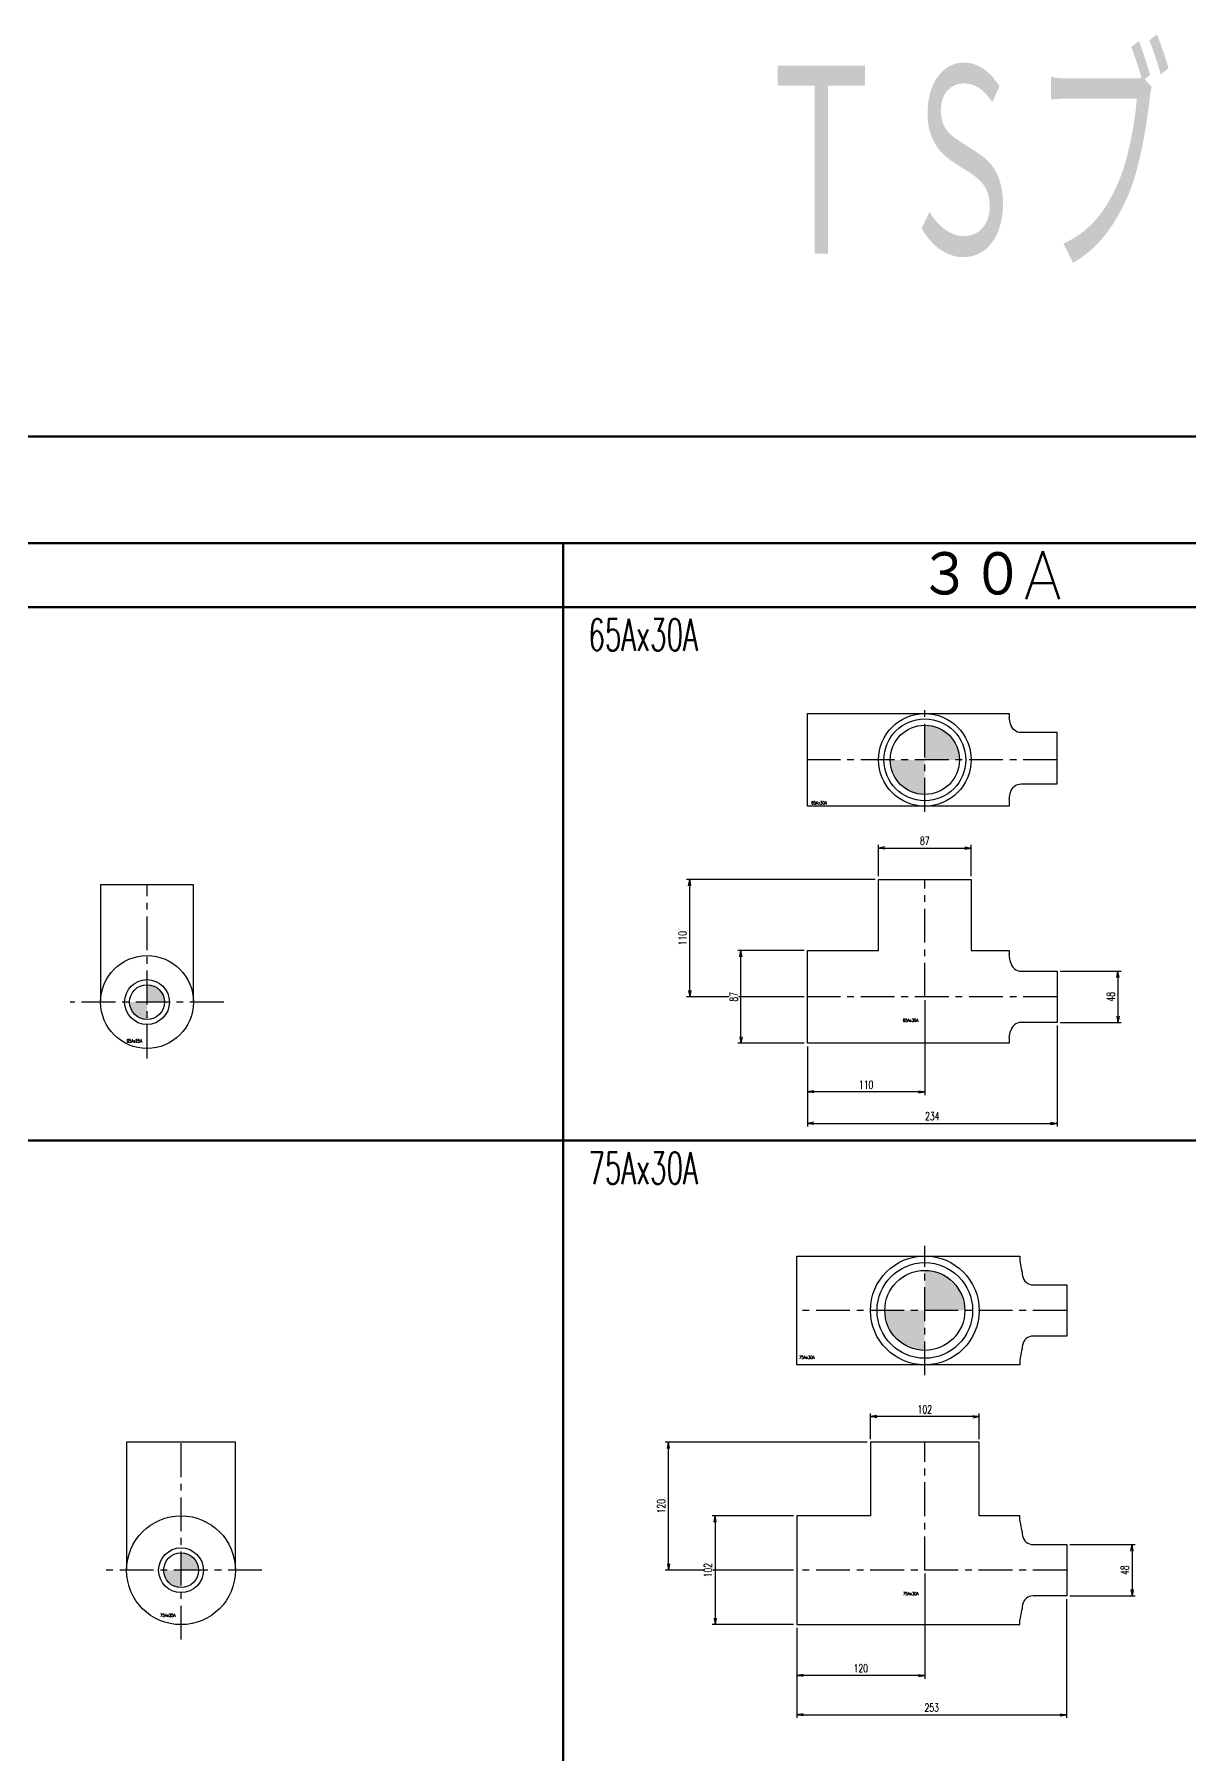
# Model space of a CAD drawing. Header units: millimetres. Extents: x 1711 to 90196, y -23291 to 8516.
# Drawn here: x 84200 to 85283, y 372 to 1984 of the extents above; entities that cross this region are included whole.
import ezdxf
from ezdxf.enums import TextEntityAlignment as Align

# ---------------------------------------------------------------- set-up
doc = ezdxf.new("R2010")
doc.units = ezdxf.units.MM
doc.header["$PDMODE"] = 35
doc.linetypes.add('CENTER', pattern=[50.8, 31.75, -6.35, 6.35, -6.35])
doc.layers.add('line', color=153, linetype='Continuous', lineweight=50)
for name, color, linetype in [('TEXT', 7, 'Continuous'), ('寸法', 2, 'Continuous'), ('配管-CVP', 4, 'Continuous'), ('＃配管（PVC)', 21, 'Continuous')]:
    doc.layers.add(name, color=color, linetype=linetype)
doc.styles.add('kpk', font='romans.shx', dxfattribs={"width": 0.7, "bigfont": 'extfont2.shx'})
doc.styles.get("Standard").update_dxf_attribs({"font": 'romans.shx', "bigfont": 'extfont.shx'})
doc.dimstyles.new('KPK-3', dxfattribs={"dimscale": 3, "dimtxt": 2.5, "dimasz": 2, "dimexe": 1, "dimexo": 1, "dimgap": 1, "dimtad": 3, "dimdec": 1, "dimdsep": 46, "dimtxsty": 'kpk', "dimblk": 'OPEN', "dimcen": 2.5, "dimclrd": 2, "dimclre": 2, "dimclrt": 4, "dimadec": 1, "dimazin": 2, "dimtfac": 1, "dimtdec": 1, "dimtmove": 0, "dimatfit": 2, "dimldrblk": 'OPEN', "dimfxl": 0, "dimlwd": -1, "dimlwe": -1, "dimarcsym": 0})

# ---------------------------------------------------------------- blocks, each defined once
blk = doc.blocks.new('_Open')
at = {"color": 0, "linetype": 'ByBlock', "lineweight": -2}
for p, q in [((-1, 0.17), (0, 0)), ((-1, -0.17), (0, 0)), ((0, 0), (-1, 0))]:
    blk.add_line(p, q, dxfattribs=at)
blk = doc.blocks.new('*D1883')
at = {"layer": 'Defpoints', "color": 0, "transparency": 16777216}
for p in [(84814.5, 1192.2), (84991.4, 1192.2), (84924.9, 1082.2)]:
    blk.add_point(p, dxfattribs=at)
at = {"layer": '寸法', "color": 2, "transparency": 16777216}
for p, q in [((84988.4, 1192.2), (84811.5, 1192.2)), ((84814.5, 1088.2), (84814.5, 1186.2)), ((84921.9, 1082.2), (84811.5, 1082.2))]:
    blk.add_line(p, q, dxfattribs=at)
at = {"layer": '寸法', "color": 2, "transparency": 16777216, "xscale": 6, "yscale": 6, "zscale": 6}
for p, rotation in [((84814.5, 1192.2), 90), ((84814.5, 1082.2), 270)]:
    blk.add_blockref('_Open', p, dxfattribs=dict(at, rotation=rotation))
at = {"layer": '寸法', "color": 4, "transparency": 16777216, "insert": (84807.8, 1137.2), "char_height": 7.5, "attachment_point": 5, "rotation": 90, "style": 'kpk', "bg_fill": 3, "box_fill_scale": 1.1, "bg_fill_color": 256, "bg_fill_true_color": 13158600, "bg_fill_transparency": 0}
blk.add_mtext('110', dxfattribs=at)
blk = doc.blocks.new('*D1884')
at = {"layer": 'Defpoints', "color": 0, "transparency": 16777216}
for p in [(84862.5, 1125.7), (84924.9, 1125.7), (84924.9, 1038.7)]:
    blk.add_point(p, dxfattribs=at)
at = {"layer": '寸法', "color": 2, "transparency": 16777216}
for p, q in [((84921.9, 1125.7), (84859.5, 1125.7)), ((84862.5, 1044.7), (84862.5, 1119.7)), ((84921.9, 1038.7), (84859.5, 1038.7))]:
    blk.add_line(p, q, dxfattribs=at)
at = {"layer": '寸法', "color": 2, "transparency": 16777216, "xscale": 6, "yscale": 6, "zscale": 6}
for p, rotation in [((84862.5, 1125.7), 90), ((84862.5, 1038.7), 270)]:
    blk.add_blockref('_Open', p, dxfattribs=dict(at, rotation=rotation))
at = {"layer": '寸法', "color": 4, "transparency": 16777216, "insert": (84855.7, 1082.2), "char_height": 7.5, "attachment_point": 5, "rotation": 90, "style": 'kpk', "bg_fill": 3, "box_fill_scale": 1.1, "bg_fill_color": 256, "bg_fill_true_color": 13158600, "bg_fill_transparency": 0}
blk.add_mtext('87', dxfattribs=at)
blk = doc.blocks.new('*D1885')
at = {"layer": 'Defpoints', "color": 0, "transparency": 16777216}
for p in [(85034.9, 1082.2), (84924.9, 1038.7), (84924.9, 993.1)]:
    blk.add_point(p, dxfattribs=at)
at = {"layer": '寸法', "color": 2, "transparency": 16777216}
for p, q in [((85034.9, 1079.2), (85034.9, 990.1)), ((84924.9, 1035.7), (84924.9, 990.1)), ((85028.9, 993.1), (84930.9, 993.1))]:
    blk.add_line(p, q, dxfattribs=at)
at = {"layer": '寸法', "color": 2, "transparency": 16777216, "xscale": 6, "yscale": 6, "zscale": 6, "rotation": 180}
blk.add_blockref('_Open', (84924.9, 993.1), dxfattribs=at)
at = {"layer": '寸法', "color": 2, "transparency": 16777216, "xscale": 6, "yscale": 6, "zscale": 6}
blk.add_blockref('_Open', (85034.9, 993.1), dxfattribs=at)
at = {"layer": '寸法', "color": 4, "transparency": 16777216, "insert": (84979.9, 999.8), "char_height": 7.5, "attachment_point": 5, "style": 'kpk', "bg_fill": 3, "box_fill_scale": 1.1, "bg_fill_color": 256, "bg_fill_true_color": 13158600, "bg_fill_transparency": 0}
blk.add_mtext('110', dxfattribs=at)
blk = doc.blocks.new('*D1886')
at = {"layer": 'Defpoints', "color": 0, "transparency": 16777216}
for p in [(85158.9, 1058.2), (84924.9, 1038.7), (85158.9, 963.6)]:
    blk.add_point(p, dxfattribs=at)
at = {"layer": '寸法', "color": 2, "transparency": 16777216}
for p, q in [((85158.9, 1055.2), (85158.9, 960.6)), ((84924.9, 1035.7), (84924.9, 960.6)), ((84930.9, 963.6), (85152.9, 963.6))]:
    blk.add_line(p, q, dxfattribs=at)
at = {"layer": '寸法', "color": 2, "transparency": 16777216, "xscale": 6, "yscale": 6, "zscale": 6, "rotation": 180}
blk.add_blockref('_Open', (84924.9, 963.6), dxfattribs=at)
at = {"layer": '寸法', "color": 2, "transparency": 16777216, "xscale": 6, "yscale": 6, "zscale": 6}
blk.add_blockref('_Open', (85158.9, 963.6), dxfattribs=at)
at = {"layer": '寸法', "color": 4, "transparency": 16777216, "insert": (85041.9, 970.3), "char_height": 7.5, "attachment_point": 5, "style": 'kpk', "bg_fill": 3, "box_fill_scale": 1.1, "bg_fill_color": 256, "bg_fill_true_color": 13158600, "bg_fill_transparency": 0}
blk.add_mtext('234', dxfattribs=at)
blk = doc.blocks.new('*D1887')
at = {"layer": 'Defpoints', "color": 0, "transparency": 16777216}
for p in [(85158.9, 1106.2), (85158.9, 1058.2), (85216, 1058.2)]:
    blk.add_point(p, dxfattribs=at)
at = {"layer": '寸法', "color": 2, "transparency": 16777216}
for p, q in [((85161.9, 1106.2), (85219, 1106.2)), ((85216, 1100.2), (85216, 1064.2)), ((85161.9, 1058.2), (85219, 1058.2))]:
    blk.add_line(p, q, dxfattribs=at)
at = {"layer": '寸法', "color": 2, "transparency": 16777216, "xscale": 6, "yscale": 6, "zscale": 6}
for p, rotation in [((85216, 1106.2), 90), ((85216, 1058.2), 270)]:
    blk.add_blockref('_Open', p, dxfattribs=dict(at, rotation=rotation))
at = {"layer": '寸法', "color": 4, "transparency": 16777216, "insert": (85209.2, 1082.2), "char_height": 7.5, "attachment_point": 5, "rotation": 90, "style": 'kpk', "bg_fill": 3, "box_fill_scale": 1.1, "bg_fill_color": 256, "bg_fill_true_color": 13158600, "bg_fill_transparency": 0}
blk.add_mtext('48', dxfattribs=at)
blk = doc.blocks.new('*D1888')
at = {"layer": 'Defpoints', "color": 0, "transparency": 16777216}
for p in [(85078.4, 1221.7), (84991.4, 1192.2), (85078.4, 1192.2)]:
    blk.add_point(p, dxfattribs=at)
at = {"layer": '寸法', "color": 2, "transparency": 16777216}
for p, q in [((84991.4, 1195.2), (84991.4, 1224.7)), ((84997.4, 1221.7), (85072.4, 1221.7)), ((85078.4, 1195.2), (85078.4, 1224.7))]:
    blk.add_line(p, q, dxfattribs=at)
at = {"layer": '寸法', "color": 2, "transparency": 16777216, "xscale": 6, "yscale": 6, "zscale": 6, "rotation": 180}
blk.add_blockref('_Open', (84991.4, 1221.7), dxfattribs=at)
at = {"layer": '寸法', "color": 2, "transparency": 16777216, "xscale": 6, "yscale": 6, "zscale": 6}
blk.add_blockref('_Open', (85078.4, 1221.7), dxfattribs=at)
at = {"layer": '寸法', "color": 4, "transparency": 16777216, "insert": (85034.9, 1228.5), "char_height": 7.5, "attachment_point": 5, "style": 'kpk', "bg_fill": 3, "box_fill_scale": 1.1, "bg_fill_color": 256, "bg_fill_true_color": 13158600, "bg_fill_transparency": 0}
blk.add_mtext('87', dxfattribs=at)
blk = doc.blocks.new('*D1913')
at = {"layer": 'Defpoints', "color": 0, "transparency": 16777216}
for p in [(84794.6, 664.7), (84983.9, 664.7), (84914.9, 544.7)]:
    blk.add_point(p, dxfattribs=at)
at = {"layer": '寸法', "color": 2, "transparency": 16777216}
for p, q in [((84980.9, 664.7), (84791.6, 664.7)), ((84794.6, 550.7), (84794.6, 658.7)), ((84911.9, 544.7), (84791.6, 544.7))]:
    blk.add_line(p, q, dxfattribs=at)
at = {"layer": '寸法', "color": 2, "transparency": 16777216, "xscale": 6, "yscale": 6, "zscale": 6}
for p, rotation in [((84794.6, 664.7), 90), ((84794.6, 544.7), 270)]:
    blk.add_blockref('_Open', p, dxfattribs=dict(at, rotation=rotation))
at = {"layer": '寸法', "color": 4, "transparency": 16777216, "insert": (84787.8, 604.7), "char_height": 7.5, "attachment_point": 5, "rotation": 90, "style": 'kpk', "bg_fill": 3, "box_fill_scale": 1.1, "bg_fill_color": 256, "bg_fill_true_color": 13158600, "bg_fill_transparency": 0}
blk.add_mtext('120', dxfattribs=at)
blk = doc.blocks.new('*D1914')
at = {"layer": 'Defpoints', "color": 0, "transparency": 16777216}
for p in [(84914.9, 595.7), (84838.4, 493.7), (84914.9, 493.7)]:
    blk.add_point(p, dxfattribs=at)
at = {"layer": '寸法', "color": 2, "transparency": 16777216}
for p, q in [((84911.9, 595.7), (84835.4, 595.7)), ((84838.4, 589.7), (84838.4, 499.7)), ((84911.9, 493.7), (84835.4, 493.7))]:
    blk.add_line(p, q, dxfattribs=at)
at = {"layer": '寸法', "color": 2, "transparency": 16777216, "xscale": 6, "yscale": 6, "zscale": 6}
for p, rotation in [((84838.4, 595.7), 90), ((84838.4, 493.7), 270)]:
    blk.add_blockref('_Open', p, dxfattribs=dict(at, rotation=rotation))
at = {"layer": '寸法', "color": 4, "transparency": 16777216, "insert": (84831.6, 544.7), "char_height": 7.5, "attachment_point": 5, "rotation": 90, "style": 'kpk', "bg_fill": 3, "box_fill_scale": 1.1, "bg_fill_color": 256, "bg_fill_true_color": 13158600, "bg_fill_transparency": 0}
blk.add_mtext('102', dxfattribs=at)
blk = doc.blocks.new('*D1915')
at = {"layer": 'Defpoints', "color": 0, "transparency": 16777216}
for p in [(85034.9, 544.7), (84914.9, 493.7), (84914.9, 446)]:
    blk.add_point(p, dxfattribs=at)
at = {"layer": '寸法', "color": 2, "transparency": 16777216}
for p, q in [((85034.9, 541.7), (85034.9, 443)), ((84914.9, 490.7), (84914.9, 443)), ((85028.9, 446), (84920.9, 446))]:
    blk.add_line(p, q, dxfattribs=at)
at = {"layer": '寸法', "color": 2, "transparency": 16777216, "xscale": 6, "yscale": 6, "zscale": 6, "rotation": 180}
blk.add_blockref('_Open', (84914.9, 446), dxfattribs=at)
at = {"layer": '寸法', "color": 2, "transparency": 16777216, "xscale": 6, "yscale": 6, "zscale": 6}
blk.add_blockref('_Open', (85034.9, 446), dxfattribs=at)
at = {"layer": '寸法', "color": 4, "transparency": 16777216, "insert": (84974.9, 452.8), "char_height": 7.5, "attachment_point": 5, "style": 'kpk', "bg_fill": 3, "box_fill_scale": 1.1, "bg_fill_color": 256, "bg_fill_true_color": 13158600, "bg_fill_transparency": 0}
blk.add_mtext('120', dxfattribs=at)
blk = doc.blocks.new('*D1916')
at = {"layer": 'Defpoints', "color": 0, "transparency": 16777216}
for p in [(85167.9, 520.7), (84914.9, 493.7), (85167.9, 409.2)]:
    blk.add_point(p, dxfattribs=at)
at = {"layer": '寸法', "color": 2, "transparency": 16777216}
for p, q in [((85167.9, 517.7), (85167.9, 406.2)), ((84914.9, 490.7), (84914.9, 406.2)), ((84920.9, 409.2), (85161.9, 409.2))]:
    blk.add_line(p, q, dxfattribs=at)
at = {"layer": '寸法', "color": 2, "transparency": 16777216, "xscale": 6, "yscale": 6, "zscale": 6, "rotation": 180}
blk.add_blockref('_Open', (84914.9, 409.2), dxfattribs=at)
at = {"layer": '寸法', "color": 2, "transparency": 16777216, "xscale": 6, "yscale": 6, "zscale": 6}
blk.add_blockref('_Open', (85167.9, 409.2), dxfattribs=at)
at = {"layer": '寸法', "color": 4, "transparency": 16777216, "insert": (85041.4, 415.9), "char_height": 7.5, "attachment_point": 5, "style": 'kpk', "bg_fill": 3, "box_fill_scale": 1.1, "bg_fill_color": 256, "bg_fill_true_color": 13158600, "bg_fill_transparency": 0}
blk.add_mtext('253', dxfattribs=at)
blk = doc.blocks.new('*D1917')
at = {"layer": 'Defpoints', "color": 0, "transparency": 16777216}
for p in [(85167.9, 568.7), (85167.9, 520.7), (85229.2, 520.7)]:
    blk.add_point(p, dxfattribs=at)
at = {"layer": '寸法', "color": 2, "transparency": 16777216}
for p, q in [((85170.9, 568.7), (85232.2, 568.7)), ((85229.2, 562.7), (85229.2, 526.7)), ((85170.9, 520.7), (85232.2, 520.7))]:
    blk.add_line(p, q, dxfattribs=at)
at = {"layer": '寸法', "color": 2, "transparency": 16777216, "xscale": 6, "yscale": 6, "zscale": 6}
for p, rotation in [((85229.2, 568.7), 90), ((85229.2, 520.7), 270)]:
    blk.add_blockref('_Open', p, dxfattribs=dict(at, rotation=rotation))
at = {"layer": '寸法', "color": 4, "transparency": 16777216, "insert": (85222.4, 544.7), "char_height": 7.5, "attachment_point": 5, "rotation": 90, "style": 'kpk', "bg_fill": 3, "box_fill_scale": 1.1, "bg_fill_color": 256, "bg_fill_true_color": 13158600, "bg_fill_transparency": 0}
blk.add_mtext('48', dxfattribs=at)
blk = doc.blocks.new('*D1918')
at = {"layer": 'Defpoints', "color": 0, "transparency": 16777216}
for p in [(84983.9, 688.7), (84983.9, 664.7), (85085.9, 664.7)]:
    blk.add_point(p, dxfattribs=at)
at = {"layer": '寸法', "color": 2, "transparency": 16777216}
for p, q in [((84983.9, 667.7), (84983.9, 691.7)), ((85079.9, 688.7), (84989.9, 688.7)), ((85085.9, 667.7), (85085.9, 691.7))]:
    blk.add_line(p, q, dxfattribs=at)
at = {"layer": '寸法', "color": 2, "transparency": 16777216, "xscale": 6, "yscale": 6, "zscale": 6, "rotation": 180}
blk.add_blockref('_Open', (84983.9, 688.7), dxfattribs=at)
at = {"layer": '寸法', "color": 2, "transparency": 16777216, "xscale": 6, "yscale": 6, "zscale": 6}
blk.add_blockref('_Open', (85085.9, 688.7), dxfattribs=at)
at = {"layer": '寸法', "color": 4, "transparency": 16777216, "insert": (85034.9, 695.5), "char_height": 7.5, "attachment_point": 5, "style": 'kpk', "bg_fill": 3, "box_fill_scale": 1.1, "bg_fill_color": 256, "bg_fill_true_color": 13158600, "bg_fill_transparency": 0}
blk.add_mtext('102', dxfattribs=at)
blk = doc.blocks.new('A$C8e9c73af')
at = {"layer": 'line'}
blk.add_line((12220, -100), (12220, -5360), dxfattribs=at)
for points in [[(15520, -5360), (16620, -5360), (17720, -5360), (17720, 0), (8860, 0), (8860, -5360), (7760, -5360), (6660, -5360)], [(10020, -5360), (8920, -5360), (8860, -5360), (8860, 0), (8920, -160), (8860, -160), (8920, -160), (10020, -160), (11120, -160), (12220, -160), (13320, -160), (14420, -160), (15520, -160), (16620, -160), (17720, -160)], [(11120, -5360), (11120, -100), (12220, -100), (13320, -100), (14420, -100), (15520, -100), (16620, -100), (17720, -100)], [(0, -660), (60, -660), (1160, -660), (2260, -660), (3360, -660), (4460, -660), (5560, -660), (6660, -660), (7760, -660), (8860, -660), (8920, -660), (10020, -660), (11120, -660), (12220, -660), (13320, -660), (14420, -660), (15520, -660), (16620, -660), (17720, -660)]]:
    blk.add_lwpolyline(points, dxfattribs=at)
for s, insert, char_height, attachment_point in [('３０A', (12620, -130), 45, 5), ('{\\W0.6;65Ax30A}', (12243.6, -185.9), 30, 4), ('{\\W0.6;75Ax30A}', (12243.6, -685.9), 30, 4)]:
    blk.add_mtext(s, dxfattribs=dict(at, insert=insert, char_height=char_height, attachment_point=attachment_point))
blk = doc.blocks.new('65Ax25A-TS_BT『L型』-側面')
at = {"layer": '＃配管（PVC)', "linetype": 'ByBlock'}
h = blk.add_hatch(color=252, dxfattribs=at)
h.dxf.hatch_style = 1
h.paths.add_polyline_path([(16.3, 0, 0.414214), (0, 16.3), (0, 0)])
h.paths.add_polyline_path([(0, 0), (-16.3, 0, 0.414214), (0, -16.3)])
at = {"layer": '＃配管（PVC)', "color": 2, "linetype": 'CENTER'}
for p, q in [((0, -53), (0, 110)), ((72, 0), (-72, 0))]:
    blk.add_line(p, q, dxfattribs=at)
at = {"layer": '＃配管（PVC)', "color": 0, "linetype": 'ByBlock'}
blk.add_lwpolyline([(43.5, 0), (43.5, 110), (-43.5, 110), (-43.5, 0)], dxfattribs=at)
for radius in [43.5, 21, 16.3]:
    blk.add_circle((0, 0), radius, dxfattribs=at)
at = {"layer": '＃配管（PVC)', "color": 6, "style": 'kpk', "width": 0.7}
blk.add_text('65Ax25A', height=3, dxfattribs=at).set_placement((-11.8, -34.9), align=Align.TOP_CENTER)
blk = doc.blocks.new('65Ax30A-TS_BT『L型』-上面')
at = {"layer": '＃配管（PVC)', "linetype": 'ByBlock'}
h = blk.add_hatch(color=252, dxfattribs=at)
h.dxf.hatch_style = 1
h.paths.add_polyline_path([(0, 0), (32.5, 0, 0.414214), (0, 32.5)])
h.paths.add_polyline_path([(0, -32.5), (0, 0), (-32.5, 0, 0.414214)])
at = {"layer": '＃配管（PVC)', "color": 2, "linetype": 'CENTER'}
for p, q in [((0, -48.7), (0, 48.7)), ((124, 0), (-110, 0))]:
    blk.add_line(p, q, dxfattribs=at)
at = {"layer": '＃配管（PVC)', "color": 0, "linetype": 'ByBlock'}
blk.add_lwpolyline([(79, -36.5), (79, -43.5), (-110, -43.5), (-110, 43.5), (79, 43.5), (79, 39.5)], dxfattribs=at)
blk.add_lwpolyline([(80.5, -30.4, -0.352799), (90.3, -22.5), (124, -22.5), (124, 25.5), (90.3, 25.5, -0.352799), (80.5, 33.4)], format="xyb", dxfattribs=at)
for radius in [43.5, 38.3, 32.5]:
    blk.add_circle((0, 0), radius, dxfattribs=at)
for start, end in [(12.2689, 14.7143), (345.2857, 347.7311)]:
    blk.add_arc((-66.1, 1.5), 150, start, end, dxfattribs=at)
at = {"layer": '＃配管（PVC)', "color": 6, "style": 'kpk', "width": 0.7}
blk.add_text('65Ax30A', height=3, dxfattribs=at).set_placement((-99.2, -38.8), align=Align.TOP_CENTER)
blk = doc.blocks.new('65Ax30A-TS_BT『L型』-正面')
at = {"layer": '＃配管（PVC)', "color": 2, "linetype": 'CENTER'}
for p, q in [((0, 0), (0, 110)), ((124, 0), (-110, 0))]:
    blk.add_line(p, q, dxfattribs=at)
at = {"layer": '＃配管（PVC)', "color": 0, "linetype": 'ByBlock'}
blk.add_lwpolyline([(79, -38), (79, -43.5), (-110, -43.5), (-110, 43.5), (-43.5, 43.5), (-43.5, 110), (43.5, 110), (43.5, 43.5), (79, 43.5), (79, 39.5)], dxfattribs=at)
blk.add_lwpolyline([(80.5, 31.9, 0.352799), (90.3, 24), (124, 24), (124, -24), (90.3, -24, 0.352799), (80.5, -31.9)], format="xyb", dxfattribs=at)
for centre, radius, start, end in [((-142.7, -7.3), 226.6, 9.9475, 11.9372), ((-66.1, 0), 150, 345.2857, 347.7311)]:
    blk.add_arc(centre, radius, start, end, dxfattribs=at)
at = {"layer": '＃配管（PVC)', "color": 6, "style": 'kpk', "width": 0.7}
blk.add_text('65Ax30A', height=3, dxfattribs=at).set_placement((-13.3, -20.5), align=Align.TOP_CENTER)
blk = doc.blocks.new('75Ax30A-TS_BT『L型』-上面')
at = {"layer": '＃配管（PVC)', "linetype": 'ByBlock'}
h = blk.add_hatch(color=252, dxfattribs=at)
h.dxf.hatch_style = 1
h.paths.add_polyline_path([(0, 0), (37.5, 0, 0.414214), (0, 37.5)])
h.paths.add_polyline_path([(-37.5, 0, 0.414214), (0, -37.5), (0, 0)])
at = {"layer": '＃配管（PVC)', "color": 2, "linetype": 'CENTER'}
for p, q in [((0, -60.7), (0, 60.7)), ((133, 0), (-120, 0))]:
    blk.add_line(p, q, dxfattribs=at)
at = {"layer": '＃配管（PVC)', "color": 0, "linetype": 'ByBlock'}
blk.add_lwpolyline([(89, -46.4), (89, -51), (-120, -51), (-120, 51), (89, 51), (89, 46.4)], dxfattribs=at)
blk.add_lwpolyline([(89, 46.4, -0.016286), (91.7, 32.4, 0.367791), (101.6, 24), (133, 24), (133, -24), (101.6, -24, 0.367791), (91.7, -32.4, -0.016286), (89, -46.4)], format="xyb", dxfattribs=at)
for radius in [51, 44.8, 37.5]:
    blk.add_circle((0, 0), radius, dxfattribs=at)
at = {"layer": '＃配管（PVC)', "color": 6, "style": 'kpk', "width": 0.7}
blk.add_text('75Ax30A', height=3, dxfattribs=at).set_placement((-110.6, -42.5), align=Align.TOP_CENTER)
blk = doc.blocks.new('75Ax30A-TS_BT『L型』-正面')
at = {"layer": '＃配管（PVC)', "color": 2, "linetype": 'CENTER'}
for p, q in [((0, 0), (0, 120)), ((133, 0), (-120, 0))]:
    blk.add_line(p, q, dxfattribs=at)
at = {"layer": '＃配管（PVC)', "color": 0, "linetype": 'ByBlock'}
blk.add_lwpolyline([(89, 46.4), (89, 51), (51, 51), (51, 120), (-51, 120), (-51, 51), (-120, 51), (-120, -51), (89, -51), (89, -46.4)], dxfattribs=at)
blk.add_lwpolyline([(89, 46.4, -0.016286), (91.7, 32.4, 0.367791), (101.6, 24), (133, 24), (133, -24), (101.6, -24, 0.367791), (91.7, -32.4, -0.016286), (89, -46.4)], format="xyb", dxfattribs=at)
at = {"layer": '＃配管（PVC)', "color": 6, "style": 'kpk', "width": 0.7}
blk.add_text('75Ax30A', height=3, dxfattribs=at).set_placement((-13.1, -20.5), align=Align.TOP_CENTER)
blk = doc.blocks.new('75Ax25A-TS_BT『L型』-側面')
at = {"layer": '＃配管（PVC)', "linetype": 'ByBlock'}
h = blk.add_hatch(color=252, dxfattribs=at)
h.dxf.hatch_style = 1
h.paths.add_polyline_path([(0, 0), (16.3, 0, 0.414214), (0, 16.3)])
h.paths.add_polyline_path([(0, 0), (-16.3, 0, 0.414214), (0, -16.3)])
at = {"layer": '＃配管（PVC)', "color": 2, "linetype": 'CENTER'}
for p, q in [((0, -65), (0, 120)), ((75.9, 0), (-75.9, 0))]:
    blk.add_line(p, q, dxfattribs=at)
at = {"layer": '＃配管（PVC)', "color": 0, "linetype": 'ByBlock'}
blk.add_lwpolyline([(51, 0), (51, 120), (-51, 120), (-51, 0)], dxfattribs=at)
for radius in [51, 21, 16.3]:
    blk.add_circle((0, 0), radius, dxfattribs=at)
at = {"layer": '＃配管（PVC)', "color": 6, "style": 'kpk', "width": 0.7}
blk.add_text('75Ax25A', height=3, dxfattribs=at).set_placement((-12.4, -40.7), align=Align.TOP_CENTER)

msp = doc.modelspace()

# ---------------------------------------------------------------- block references
at = {"layer": '配管-CVP', "linetype": 'ByBlock'}
for name, p in [('65Ax30A-TS_BT『L型』-上面', (85034.9129, 1304.3486)), ('65Ax25A-TS_BT『L型』-側面', (84305.6411, 1077.2835)), ('75Ax30A-TS_BT『L型』-上面', (85034.9129, 788.2013)), ('75Ax25A-TS_BT『L型』-側面', (84337.5323, 544.6695))]:
    msp.add_blockref(name, p, dxfattribs=at)

# ---------------------------------------------------------------- texts
at = {"layer": 'TEXT', "color": 6, "insert": (85795.9035, 1857.5677), "char_height": 200, "attachment_point": 5}
msp.add_mtext('{\\W0.6;ＴＳブッシングチーズ（Ｌ型）}', dxfattribs=at)

# ---------------------------------------------------------------- dimensions: what is measured, and where the dimension line sits
at = {"layer": '寸法'}
for base, p1, p2, picture, middle in [((84814.5282, 1192.2147), (84924.9129, 1082.2147), (84991.4129, 1192.2147), '*D1883', (84807.7782, 1137.2147)), ((84794.5596, 664.6695), (84914.9129, 544.6695), (84983.9129, 664.6695), '*D1913', (84787.8096, 604.6695))]:
    dim = msp.add_linear_dim(base=base, p1=p1, p2=p2, angle=90, dimstyle='KPK-3', dxfattribs=at)
    dim.commit()
    dim.dimension.update_dxf_attribs({"geometry": picture, "text_midpoint": middle})

# ---------------------------------------------------------------- next in the draw order: dimensions: what is measured, and where the dimension line sits
for base, p1, p2, picture, middle in [((85078.4129, 1221.7085), (84991.4129, 1192.2147), (85078.4129, 1192.2147), '*D1888', (85034.9129, 1228.4585)), ((84983.9129, 688.7387), (85085.9129, 664.6695), (84983.9129, 664.6695), '*D1918', (85034.9129, 695.4887))]:
    dim = msp.add_linear_dim(base=base, p1=p1, p2=p2, dimstyle='KPK-3', dxfattribs=at)
    dim.commit()
    dim.dimension.update_dxf_attribs({"geometry": picture, "text_midpoint": middle})
for base, p1, p2, picture, middle in [((84862.4924, 1125.7147), (84924.9129, 1038.7147), (84924.9129, 1125.7147), '*D1884', (84855.7424, 1082.2147)), ((84838.3658, 493.6695), (84914.9129, 595.6695), (84914.9129, 493.6695), '*D1914', (84831.6158, 544.6695))]:
    dim = msp.add_linear_dim(base=base, p1=p1, p2=p2, angle=90, dimstyle='KPK-3', dxfattribs=at)
    dim.commit()
    dim.dimension.update_dxf_attribs({"geometry": picture, "text_midpoint": middle})

# ---------------------------------------------------------------- next in the draw order: dimensions: what is measured, and where the dimension line sits
for base, p1, p2, picture, middle in [((84924.9129, 993.0716), (85034.9129, 1082.2147), (84924.9129, 1038.7147), '*D1885', (84979.9129, 999.8216)), ((84914.9129, 446.0213), (85034.9129, 544.6695), (84914.9129, 493.6695), '*D1915', (84974.9129, 452.7713))]:
    dim = msp.add_linear_dim(base=base, p1=p1, p2=p2, dimstyle='KPK-3', dxfattribs=at)
    dim.commit()
    dim.dimension.update_dxf_attribs({"geometry": picture, "text_midpoint": middle})

# ---------------------------------------------------------------- next in the draw order: dimensions: what is measured, and where the dimension line sits
for base, p1, p2, picture, middle in [((85158.9129, 963.5539), (84924.9129, 1038.7147), (85158.9129, 1058.2147), '*D1886', (85041.9129, 970.3039)), ((85167.9129, 409.1579), (84914.9129, 493.6695), (85167.9129, 520.6695), '*D1916', (85041.4129, 415.9079))]:
    dim = msp.add_linear_dim(base=base, p1=p1, p2=p2, dimstyle='KPK-3', dxfattribs=at)
    dim.commit()
    dim.dimension.update_dxf_attribs({"geometry": picture, "text_midpoint": middle})

# ---------------------------------------------------------------- next in the draw order: dimensions: what is measured, and where the dimension line sits
for base, p1, p2, picture, middle in [((85215.9654, 1058.2147), (85158.9129, 1106.2147), (85158.9129, 1058.2147), '*D1887', (85209.2154, 1082.2147)), ((85229.164, 520.6695), (85167.9129, 568.6695), (85167.9129, 520.6695), '*D1917', (85222.414, 544.6695))]:
    dim = msp.add_linear_dim(base=base, p1=p1, p2=p2, angle=90, dimstyle='KPK-3', dxfattribs=at)
    dim.commit()
    dim.dimension.update_dxf_attribs({"geometry": picture, "text_midpoint": middle})

# ---------------------------------------------------------------- next in the draw order: block references
at = {"layer": 'line'}
msp.add_blockref('A$C8e9c73af', (72475.9035, 1607.5677), dxfattribs=at)
at = {"layer": '配管-CVP', "linetype": 'ByBlock'}
for name, p in [('65Ax30A-TS_BT『L型』-正面', (85034.9129, 1082.2147)), ('75Ax30A-TS_BT『L型』-正面', (85034.9129, 544.6695))]:
    msp.add_blockref(name, p, dxfattribs=at)

doc.saveas('drawing.dxf')
